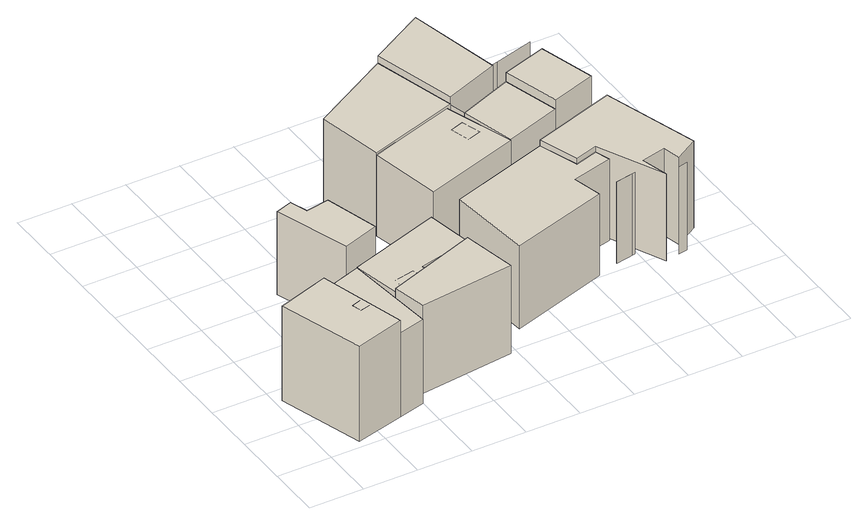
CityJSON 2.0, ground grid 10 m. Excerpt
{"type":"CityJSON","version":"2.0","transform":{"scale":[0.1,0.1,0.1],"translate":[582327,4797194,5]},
"CityObjects":{
"building1":{"type":"Building","children":["building1-1"],"geometry":[{"type":"MultiSurface","lod":"1","boundaries":[[[0,1,2,3]],[[1,4,5,2]],[[4,6,7,5]],[[6,0,3,7]],[[6,4,1,0]]]}]},
"building1-1":{"type":"BuildingPart","attributes":{"name":"8297121_P","measuredHeight":18.49},"parents":["building1"],"geometry":[{"type":"MultiSurface","lod":"2","boundaries":[[[0,1,2,3]],[[1,4,5,2]],[[4,6,7,5]],[[6,0,3,7]],[[8,9,10,11]],[[9,12,13,10]],[[12,14,15,13]],[[14,8,11,15]],[[6,4,1,0],[14,12,9,8]]],"semantics":{"surfaces":[{"type":"WallSurface"},{"type":"RoofSurface"}],"values":[0,0,0,0,0,0,0,0,1]}}]},
"building2":{"type":"Building","children":["building2-1"],"geometry":[{"type":"MultiSurface","lod":"1","boundaries":[[[16,17,18,19]],[[17,20,21,18]],[[20,22,7,21]],[[22,16,19,7]],[[22,20,17,16]]]}]},
"building2-1":{"type":"BuildingPart","attributes":{"name":"8297139_P","measuredHeight":16.22},"parents":["building2"],"geometry":[{"type":"MultiSurface","lod":"2","boundaries":[[[16,17,18,19]],[[17,20,21,18]],[[20,22,7,21]],[[22,16,19,7]],[[22,20,17,16]]],"semantics":{"surfaces":[{"type":"WallSurface"},{"type":"RoofSurface"}],"values":[0,0,0,0,1]}}]},
"building3":{"type":"Building","children":["building3-1"],"geometry":[{"type":"MultiSurface","lod":"1","boundaries":[[[23,24,25,26]],[[24,27,28,25]],[[27,29,30,28]],[[29,31,32,30]],[[31,33,34,32]],[[33,23,26,34]],[[33,31,29,27,24,23]]]}]},
"building3-1":{"type":"BuildingPart","attributes":{"name":"8297157_P","measuredHeight":16.11},"parents":["building3"],"geometry":[{"type":"MultiSurface","lod":"2","boundaries":[[[23,24,25,26]],[[24,27,28,25]],[[27,29,30,28]],[[29,31,32,30]],[[31,33,34,32]],[[33,23,26,34]],[[33,31,29,27,24,23]]],"semantics":{"surfaces":[{"type":"WallSurface"},{"type":"RoofSurface"}],"values":[0,0,0,0,0,0,1]}}]},
"building4":{"type":"Building","children":["building4-1"],"geometry":[{"type":"MultiSurface","lod":"1","boundaries":[[[35,36,37,38]],[[36,39,40,37]],[[39,41,42,40]],[[41,35,38,42]],[[41,39,36,35]]]}]},
"building4-1":{"type":"BuildingPart","attributes":{"name":"8297141_P","measuredHeight":17.16},"parents":["building4"],"geometry":[{"type":"MultiSurface","lod":"2","boundaries":[[[35,36,37,38]],[[36,39,40,37]],[[39,41,42,40]],[[41,35,38,42]],[[41,39,36,35]]],"semantics":{"surfaces":[{"type":"WallSurface"},{"type":"RoofSurface"}],"values":[0,0,0,0,1]}}]},
"building5":{"type":"Building","children":["building5-1"],"geometry":[{"type":"MultiSurface","lod":"1","boundaries":[[[43,44,45,18]],[[44,46,40,45]],[[46,47,48,40]],[[47,49,50,48]],[[49,51,37,50]],[[51,43,18,37]],[[51,49,47,46,44,43]]]}]},
"building5-1":{"type":"BuildingPart","attributes":{"name":"8297140_P","measuredHeight":16.32},"parents":["building5"],"geometry":[{"type":"MultiSurface","lod":"2","boundaries":[[[43,44,45,18]],[[44,46,40,45]],[[46,47,48,40]],[[47,49,50,48]],[[49,51,37,50]],[[51,43,18,37]],[[52,53,54,55]],[[53,56,57,54]],[[56,58,59,57]],[[58,52,55,59]],[[51,49,47,46,44,43],[58,56,53,52]]],"semantics":{"surfaces":[{"type":"WallSurface"},{"type":"RoofSurface"}],"values":[0,0,0,0,0,0,0,0,0,0,1]}}]},
"building6":{"type":"Building","children":["building6-1"],"geometry":[{"type":"MultiSurface","lod":"1","boundaries":[[[60,61,62,63]],[[61,64,65,62]],[[64,66,67,65]],[[66,60,63,67]],[[66,64,61,60]]]}]},
"building6-1":{"type":"BuildingPart","attributes":{"name":"8297115_P","measuredHeight":15.55},"parents":["building6"],"geometry":[{"type":"MultiSurface","lod":"2","boundaries":[[[60,61,62,63]],[[61,64,65,62]],[[64,66,67,65]],[[66,60,63,67]],[[68,69,70,71]],[[69,72,73,70]],[[72,74,75,73]],[[74,68,71,75]],[[66,64,61,60],[74,72,69,68]]],"semantics":{"surfaces":[{"type":"WallSurface"},{"type":"RoofSurface"}],"values":[0,0,0,0,0,0,0,0,1]}}]},
"building7":{"type":"Building","children":["building7-1"],"geometry":[{"type":"MultiSurface","lod":"1","boundaries":[[[76,77,78,67]],[[77,79,80,78]],[[79,81,82,80]],[[81,76,67,82]],[[81,79,77,76]]]}]},
"building7-1":{"type":"BuildingPart","attributes":{"name":"8297114_P","measuredHeight":16.15},"parents":["building7"],"geometry":[{"type":"MultiSurface","lod":"2","boundaries":[[[76,77,78,67]],[[77,79,80,78]],[[79,81,82,80]],[[81,76,67,82]],[[81,79,77,76]]],"semantics":{"surfaces":[{"type":"WallSurface"},{"type":"RoofSurface"}],"values":[0,0,0,0,1]}}]},
"building8":{"type":"Building","children":["building8-1"],"geometry":[{"type":"MultiSurface","lod":"1","boundaries":[[[83,84,85,86]],[[84,87,88,85]],[[87,89,90,88]],[[89,91,92,90]],[[91,93,94,92]],[[93,95,96,94]],[[95,97,98,96]],[[97,83,86,98]],[[99,100,101,102]],[[100,103,104,101]],[[103,99,102,104]],[[97,95,93,91,89,87,84,83]],[[103,100,99]]]}]},
"building8-1":{"type":"BuildingPart","attributes":{"name":"8297530_P","measuredHeight":15.92},"parents":["building8"],"geometry":[{"type":"MultiSurface","lod":"2","boundaries":[[[83,84,85,86]],[[84,87,88,85]],[[87,89,90,88]],[[89,91,92,90]],[[91,93,94,92]],[[93,95,96,94]],[[95,97,98,96]],[[97,83,86,98]],[[99,100,101,102]],[[100,103,104,101]],[[103,99,102,104]],[[97,95,93,91,89,87,84,83]],[[103,100,99]]],"semantics":{"surfaces":[{"type":"WallSurface"},{"type":"RoofSurface"}],"values":[0,0,0,0,0,0,0,0,0,0,0,1,1]}}]},
"building9":{"type":"Building","children":["building9-1"],"geometry":[{"type":"MultiSurface","lod":"1","boundaries":[[[105,106,62,107]],[[106,108,82,62]],[[108,109,110,82]],[[109,111,112,110]],[[111,105,107,112]],[[111,109,108,106,105]]]}]},
"building9-1":{"type":"BuildingPart","attributes":{"name":"8297514_P","measuredHeight":15.46},"parents":["building9"],"geometry":[{"type":"MultiSurface","lod":"2","boundaries":[[[105,106,62,107]],[[106,108,82,62]],[[108,109,110,82]],[[109,111,112,110]],[[111,105,107,112]],[[111,109,108,106,105]]],"semantics":{"surfaces":[{"type":"WallSurface"},{"type":"RoofSurface"}],"values":[0,0,0,0,0,1]}}]},
"building10":{"type":"Building","children":["building10-1"],"geometry":[{"type":"MultiSurface","lod":"1","boundaries":[[[113,114,82,115]],[[114,116,80,82]],[[116,117,118,80]],[[117,113,115,118]],[[117,116,114,113]]]}]},
"building10-1":{"type":"BuildingPart","attributes":{"name":"8297505_P","measuredHeight":17.53},"parents":["building10"],"geometry":[{"type":"MultiSurface","lod":"2","boundaries":[[[113,114,82,115]],[[114,116,80,82]],[[116,117,118,80]],[[117,113,115,118]],[[117,116,114,113]]],"semantics":{"surfaces":[{"type":"WallSurface"},{"type":"RoofSurface"}],"values":[0,0,0,0,1]}}]},
"building11":{"type":"Building","children":["building11-1"],"geometry":[{"type":"MultiSurface","lod":"1","boundaries":[[[119,120,121,88]],[[120,122,123,121]],[[122,124,125,123]],[[124,126,127,125]],[[126,128,129,127]],[[128,130,131,129]],[[130,132,92,131]],[[132,133,90,92]],[[133,119,88,90]],[[134,135,136,137]],[[133,132,130,128,126,124,122,120,119]]]}]},
"building11-1":{"type":"BuildingPart","attributes":{"name":"8297529_P","measuredHeight":16.92},"parents":["building11"],"geometry":[{"type":"MultiSurface","lod":"2","boundaries":[[[119,120,121,88]],[[120,122,123,121]],[[122,124,125,123]],[[124,126,127,125]],[[126,128,129,127]],[[128,130,131,129]],[[130,132,92,131]],[[132,133,90,92]],[[133,119,88,90]],[[134,135,136,137]],[[133,132,130,128,126,124,122,120,119]]],"semantics":{"surfaces":[{"type":"WallSurface"},{"type":"RoofSurface"}],"values":[0,0,0,0,0,0,0,0,0,0,1]}}]},
"building12":{"type":"Building","children":["building12-1"],"geometry":[{"type":"MultiSurface","lod":"1","boundaries":[[[138,139,140,141]],[[139,142,115,140]],[[143,144,112,145]],[[144,146,147,112]],[[146,148,149,147]],[[148,143,145,149]],[[139,142,139,138]],[[148,146,144,143]]]}]},
"building12-1":{"type":"BuildingPart","attributes":{"name":"8297503_P","measuredHeight":17.01},"parents":["building12"],"geometry":[{"type":"MultiSurface","lod":"2","boundaries":[[[138,139,140,141]],[[139,142,115,140]],[[143,144,112,145]],[[144,146,147,112]],[[146,148,149,147]],[[148,143,145,149]],[[139,142,139,138]],[[148,146,144,143]]],"semantics":{"surfaces":[{"type":"WallSurface"},{"type":"RoofSurface"}],"values":[0,0,0,0,0,0,1,1]}}]}
},
"vertices":[
[57,8,198],[8,164,198],[8,164,14],[57,8,12],[104,196,198],[104,196,14],[149,34,198],[149,34,10],
[122,114,198],[104,108,198],[104,108,12],[122,114,12],[109,90,198],[109,90,12],[128,95,198],[128,95,11],
[105,196,174],[180,221,174],[180,221,13],[105,196,14],[198,47,174],[198,47,10],[149,34,174],
[195,278,175],[149,415,175],[149,415,13],[195,278,15],[180,426,175],[180,426,13],[191,393,175],[191,393,14],[234,401,175],[234,401,12],[262,300,175],[262,300,14],
[212,70,182],[198,132,182],[198,132,11],[212,70,10],[367,192,182],[367,192,11],[387,92,182],[387,92,10],
[180,221,175],[351,277,175],[351,277,12],[367,192,175],[270,169,175],[270,169,11],[274,147,175],[274,147,11],[198,132,175],
[216,136,175],[257,144,175],[257,144,11],[216,136,11],[251,167,175],[251,167,11],[212,159,175],[212,159,12],
[529,527,167],[572,400,167],[572,400,14],[529,527,11],[394,343,167],[394,343,13],[368,475,167],[368,475,9],
[505,473,167],[515,437,167],[515,437,13],[505,473,11],[541,445,167],[541,445,13],[530,481,167],[530,481,11],
[368,475,171],[344,598,171],[344,598,9],[495,683,171],[495,683,9],[537,529,171],[537,529,11],
[433,142,172],[416,299,172],[416,299,13],[433,142,10],[600,358,172],[600,358,14],[625,285,172],[625,285,13],[667,298,172],[667,298,14],[676,270,172],[676,270,13],[601,251,172],[601,251,14],[614,197,172],[614,197,13],[654,211,172],[654,212,172],[654,212,13],[654,211,13],[692,219,172],[692,219,13],
[674,434,169],[572,400,169],[674,434,16],[537,529,169],[545,499,169],[545,499,11],[645,538,169],[645,538,14],
[638,567,185],[537,529,185],[638,567,13],[495,683,185],[600,742,185],[600,742,7],
[600,358,183],[754,408,183],[754,408,16],[808,231,183],[808,231,13],[765,205,183],[765,205,13],[757,238,183],[757,238,13],[712,227,183],[712,227,13],[725,176,183],[725,176,13],[667,298,183],[625,285,183],[752,183,183],[769,187,183],[769,187,12],[752,183,13],
[720,590,187],[648,570,187],[648,570,13],[720,590,14],[638,567,187],[675,434,187],[645,538,187],[675,434,16],[727,564,187],[727,564,15],[756,460,187],[756,460,18]
]}
